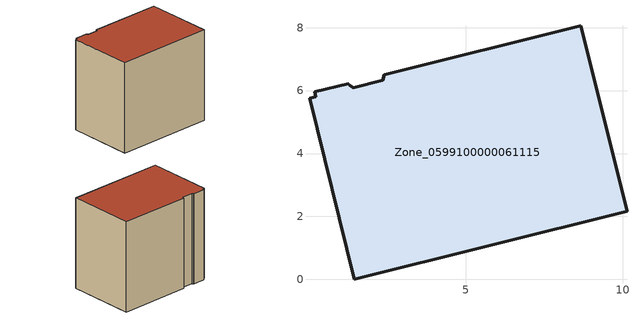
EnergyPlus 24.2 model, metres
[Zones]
Zone_0599100000061115
 floor ground (C_G): 2.41,6.51 8.66,8.06 10.13,2.17 1.46,0 0.04,5.75 0.24,5.8 0.21,5.96 1.27,6.22 1.31,6.17 1.42,6.09 2.37,6.33 z0
 wall outside (C_F): 10.13,2.17 8.66,8.06 2.41,6.51 2.37,6.33 1.42,6.09 1.31,6.17 1.27,6.22 0.21,5.96 0.24,5.8 0.04,5.75 1.46,0 10.13,2.17 z0:8.24
 roof outside (C_R): 8.66,8.06 2.41,6.51 2.37,6.33 1.42,6.09 1.31,6.17 1.27,6.22 0.21,5.96 0.24,5.8 0.04,5.75 1.46,0 10.13,2.17 z8.24
[BUILDING]
Pand.0599100000061115: North Axis=0; Terrain=City; Loads Convergence Tolerance Value=0.04; Temperature Convergence Tolerance Value=0.4; Solar Distribution=FullExterior; Maximum Number of Warmup Days=25; Minimum Number of Warmup Days=1
[Site:Location]
Rotterdam.The.Hague.AP_ZH_NLD Design_Conditions: Latitude=51.96; Longitude=4.45; Time Zone=1; Elevation=-4.5
[SITE:GROUNDTEMPERATURE:BUILDINGSURFACE]
18, 18, 18, 18, 18, 18, 18, 18, 18, 18, 18, 18
[MATERIAL] Thermal Absorptance=0.9; Solar Absorptance=0.7; Visible Absorptance=0.7
Name | Roughness | Thickness | Conductivity | Density | Specific Heat
G.TC.1965-1974 | MediumSmooth | 0.15 | 0.882353 | 540 | 1210
F.TC.1965-1974 | Rough | 0.3 | 0.697674 | 1920 | 840
R.TC.1965-1974 | MediumRough | 0.2 | 0.232558 | 1500 | 1000
[CONSTRUCTION]
C_G: G.TC.1965-1974
C_F: F.TC.1965-1974
C_R: R.TC.1965-1974
[ZONE]
Zone_0599100000061115: Type=1; Multiplier=1; Ceiling Height=Autocalculate; Volume=Autocalculate; Floor Area=autocalculate; Part of Total Floor Area=Yes
[ZONEINFILTRATION:DESIGNFLOWRATE]
Infil_Zone_0599100000061115: Zone or ZoneList or Space or SpaceList=Zone_0599100000061115; Schedule=AlwaysOn; Design Flow Rate Calculation Method=Flow/Area; Flow Rate per Floor Area=0.003; Constant Term Coefficient=1; Temperature Term Coefficient=0; Velocity Term Coefficient=0; Velocity Squared Term Coefficient=0
[HVACTEMPLATE:ZONE:IDEALLOADSAIRSYSTEM]
Zone_0599100000061115: Maximum Heating Supply Air Temperature=50; Minimum Cooling Supply Air Temperature=13; Maximum Heating Supply Air Humidity Ratio=0.0156; Minimum Cooling Supply Air Humidity Ratio=0.0077; Heating Limit=NoLimit; Cooling Limit=NoLimit; Dehumidification Control Type=ConstantSensibleHeatRatio; Cooling Sensible Heat Ratio=0.7; Dehumidification Setpoint=60; Humidification Control Type=None; Humidification Setpoint=30; Outdoor Air Method=None; Outdoor Air Flow Rate per Person=0.00944; Outdoor Air Flow Rate per Zone Floor Area=0; Outdoor Air Flow Rate per Zone=0; Demand Controlled Ventilation Type=None; Outdoor Air Economizer Type=NoEconomizer; Heat Recovery Type=None; Sensible Heat Recovery Effectiveness=0.7; Latent Heat Recovery Effectiveness=0.65
[ZONECONTROL:THERMOSTAT]
ThermostatControl_Zone_0599100000061115: Zone or ZoneList=Zone_0599100000061115; Control Type Schedule=DualSetpointControlType; Control 1=Thermostat_Zone_0599100000061115; Temperature Difference Between Cutout And Setpoint=0
[THERMOSTATSETPOINT:DUALSETPOINT]
Thermostat_Zone_0599100000061115: Heating Setpoint Temperature Schedule=HeatingSetpoint_Zone_0599100000061115; Cooling Setpoint Temperature Schedule=CoolingSetpoint_Zone_0599100000061115
[SCHEDULE:COMPACT]
HeatingSetpoint_Zone_0599100000061115: Through: 12/31, For: AllDays, Until: 24:00, 21
CoolingSetpoint_Zone_0599100000061115: Through: 12/31, For: AllDays, Until: 24:00, 24
DualSetpointControlType: Through: 12/31, For: AllDays, Until: 24:00, 4
AlwaysOn: Through: 12/31, For: AllDays, Until: 24:00, 1
